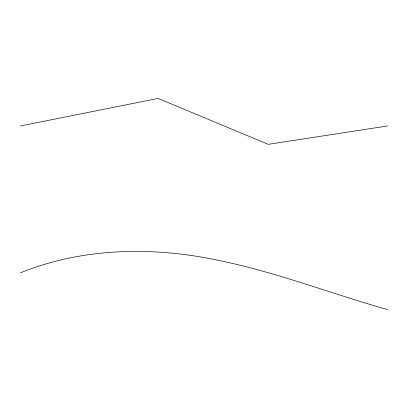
<?xml version="1.0" encoding="UTF-8"?>
<svg xmlns="http://www.w3.org/2000/svg" width="408" height="408" viewBox="0 0 408 408"><rect width="100%" height="100%" fill="white"/><g stroke="black" fill="none" stroke-linecap="round" stroke-linejoin="round"><path stroke-width="0.61" d="M20.4 272.85C82.824 247.534 152.495 246.422 217.77 260.228C275.68 271.952 330.852 293.592 387.6 309.57M20.4 125.97L158.1 98.43L268.26 144.33L387.6 125.97"/></g></svg>
